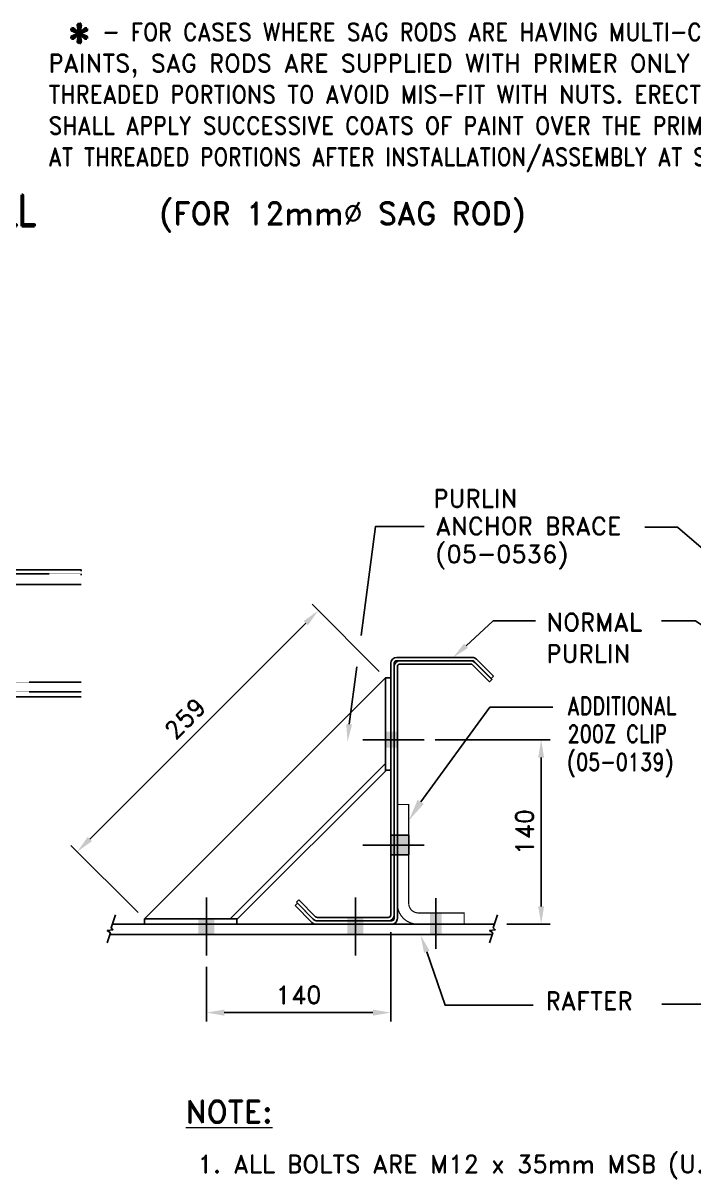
# Model space of a CAD drawing. Header units: inches. Extents: x 3340 to 8649, y 25316 to 28904.
# Drawn here: x 4300 to 5052, y 25486 to 26782 of the extents above; entities that cross this region are included whole.
import ezdxf

# ---------------------------------------------------------------- set-up
doc = ezdxf.new("R2010")
doc.units = ezdxf.units.IN
doc.header["$MEASUREMENT"] = 0
doc.linetypes.add('CENTER', pattern=[2, 1.25, -0.25, 0.25, -0.25])
doc.linetypes.add('HIDDEN', pattern=[0.375, 0.25, -0.125])
for name, color, linetype in [('DIM', 7, 'Continuous'), ('FRAMES', 2, 'Continuous'), ('MISCEL', 7, 'Continuous'), ('secondary', 7, 'Continuous')]:
    doc.layers.add(name, color=color, linetype=linetype)
doc.layers.add('TEXT', color=2, linetype='Continuous', lineweight=0)
doc.styles.add('ROMAND', font='ROMAND', dxfattribs={"height": 3})

msp = doc.modelspace()

# ---------------------------------------------------------------- hatches: boundary and pattern name
h = msp.add_hatch(color=0)
h.paths.add_polyline_path([(4712.1, 25871.4), (4715.8, 25871.4), (4715.8, 25860.3), (4712.1, 25860.3)])
h.paths.add_polyline_path([(4715.8, 25871.4), (4719.5, 25871.4), (4719.5, 25860.3), (4715.8, 25860.3)])
h.paths.add_polyline_path([(4715.8, 25860.3), (4719.5, 25860.3), (4719.5, 25849.2), (4715.8, 25849.2)])
h.paths.add_polyline_path([(4712.1, 25860.3), (4715.8, 25860.3), (4715.8, 25849.2), (4712.1, 25849.2)])
h = msp.add_hatch(color=0)
h.paths.add_polyline_path([(4712.1, 25871.4), (4715.8, 25871.4), (4715.8, 25860.3), (4712.1, 25860.3)])
h.paths.add_polyline_path([(4715.8, 25871.4), (4719.5, 25871.4), (4719.5, 25860.3), (4715.8, 25860.3)])
h.paths.add_polyline_path([(4715.8, 25860.3), (4719.5, 25860.3), (4719.5, 25849.2), (4715.8, 25849.2)])
h.paths.add_polyline_path([(4712.1, 25860.3), (4715.8, 25860.3), (4715.8, 25849.2), (4712.1, 25849.2)])
h = msp.add_hatch(color=0)
h.paths.add_polyline_path([(4718.7, 25871.4), (4722.4, 25871.4), (4722.4, 25860.3), (4718.7, 25860.3)])
h.paths.add_polyline_path([(4722.4, 25871.4), (4726.1, 25871.4), (4726.1, 25860.3), (4722.4, 25860.3)])
h.paths.add_polyline_path([(4722.4, 25860.3), (4726.1, 25860.3), (4726.1, 25849.2), (4722.4, 25849.2)])
h.paths.add_polyline_path([(4718.7, 25860.3), (4722.4, 25860.3), (4722.4, 25849.2), (4718.7, 25849.2)])
h = msp.add_hatch(color=0)
h.paths.add_polyline_path([(4725.6, 25871.4), (4729.2, 25871.4), (4729.2, 25860.3), (4725.6, 25860.3)])
h.paths.add_polyline_path([(4729.2, 25871.4), (4732.9, 25871.4), (4732.9, 25860.3), (4729.2, 25860.3)])
h.paths.add_polyline_path([(4729.2, 25860.3), (4732.9, 25860.3), (4732.9, 25849.2), (4729.2, 25849.2)])
h.paths.add_polyline_path([(4725.6, 25860.3), (4729.2, 25860.3), (4729.2, 25849.2), (4725.6, 25849.2)])

# ---------------------------------------------------------------- linework, layer by layer
at = {"color": 7, "linetype": 'ByBlock'}
for p, q in [((4699.1, 26055), (4623.8, 26130.4)), ((4374.6, 25867.1), (4616.7, 26109.2)), ((4761.9, 25978.5), (4890.7, 25978.5)), ((4880.7, 25791.6), (4880.7, 25958.5)), ((4428.8, 25784.6), (4353.4, 25860)), ((4712.1, 25762.5), (4712.1, 25662.4)), ((4842.3, 25771.6), (4890.7, 25771.6)), ((4505.3, 25702.3), (4505.3, 25662.4)), ((4525.3, 25672.4), (4692.1, 25672.4))]:
    msp.add_line(p, q, dxfattribs=at)
at = {"color": 7}
for p, q in [((4435.8, 25777.5), (4706.2, 26047.9)), ((4532, 25777.5), (4706.2, 25951.8)), ((4540.3, 25777.5), (4706.2, 25943.4)), ((4706.2, 25944.5), (4706.2, 25943.4)), ((4532, 25777.5), (4540.3, 25777.5))]:
    msp.add_line(p, q, dxfattribs=at)
for points in [[(4678.7, 26095.4), (4695.1, 26217.7), (4749.6, 26217.7)], [(5218.7, 26058.2), (5033.4, 26217.1), (4997.1, 26217.1)], [(4796.5, 26084), (4827, 26111.8), (4874.2, 26111.9)], [(5087.8, 26089.1), (5053.6, 26111.8), (5015.5, 26111.9)], [(4665.4, 25996), (4674, 26060.2)], [(4706.2, 25944.5), (4712.1, 25944.5), (4712.1, 26047.9), (4706.2, 26047.9), (4706.2, 25944.5)], [(4539.3, 25771.6), (4539.3, 25777.5), (4435.8, 25777.5), (4435.8, 25771.6), (4539.3, 25771.6)], [(5121.7, 25759.2), (5091.5, 25681.7), (5015.9, 25681.7)], [(4752.5, 25740.7), (4772.9, 25680.6), (4871.6, 25680.6)]]:
    msp.add_lwpolyline(points, dxfattribs=at)
at = {"color": 0}
for points in [[(4719.5, 25871.4), (4712.1, 25871.4), (4712.1, 25849.2), (4719.5, 25849.2)], [(4732.2, 25871.4), (4712.1, 25871.4), (4712.1, 25849.2), (4732.2, 25849.2)]]:
    msp.add_lwpolyline(points, close=True, dxfattribs=at)
at = {"color": 7, "linetype": 'ByBlock'}
for points in [[(4614.3, 26111.5), (4619, 26106.8), (4630.8, 26123.3)], [(4877.4, 25958.5), (4884, 25958.5), (4880.7, 25978.5)], [(4372.2, 25869.4), (4377, 25864.7), (4360.5, 25852.9)], [(4877.4, 25791.6), (4884, 25791.6), (4880.7, 25771.6)], [(4525.3, 25675.7), (4525.3, 25669), (4505.3, 25672.4)], [(4692.1, 25675.7), (4692.1, 25669), (4712.1, 25672.4)]]:
    msp.add_solid(points, dxfattribs=at)
at = {"color": 7}
for points in [[(4798.7, 26081.5), (4781.7, 26070.5), (4794.3, 26086.4)], [(4668.7, 25995.7), (4663.6, 25976.1), (4662.1, 25996.3)], [(4749.4, 25739.5), (4745.4, 25759.3), (4755.6, 25741.8)]]:
    msp.add_solid(points, dxfattribs=at)
at = {"layer": 'DIM'}
for p, q in [((4745.6, 25908.8), (4823.2, 26015)), ((4823.2, 26015), (4893.9, 26015))]:
    msp.add_line(p, q, dxfattribs=at)
at = {"layer": 'DIM', "linetype": 'ByBlock'}
msp.add_line((4505.3, 25723.9), (4505.3, 25678.7), dxfattribs=at)
at = {"layer": 'DIM'}
msp.add_solid([(4742.1, 25911), (4749.1, 25906.6), (4732.2, 25887.7)], dxfattribs=at)
at = {"layer": 'FRAMES'}
for points in [[(4403.3, 25782), (4398.4, 25767.5), (4400.6, 25765.3), (4394.2, 25764.4), (4397.8, 25761.8), (4394.2, 25750.7)], [(4831.9, 25782), (4827, 25767.5), (4829.2, 25765.3), (4822.8, 25764.4), (4826.4, 25761.8), (4822.8, 25750.7)], [(4828.4, 25771.6), (4399.8, 25771.6)], [(4825.1, 25759.9), (4396.5, 25759.9)]]:
    msp.add_lwpolyline(points, dxfattribs=at)
at = {"layer": 'MISCEL', "linetype": 'CENTER', "ltscale": 0.3}
for p, q in [((4680.9, 25978.5), (4749.7, 25978.5)), ((4680.9, 25860.3), (4749.7, 25860.3)), ((4680.9, 25860.3), (4749.7, 25860.3)), ((4505.3, 25736.4), (4505.3, 25801.5)), ((4672.4, 25736.4), (4672.4, 25801.5))]:
    msp.add_line(p, q, dxfattribs=at)
at = {"layer": 'MISCEL'}
msp.add_line((4762.5, 25800.6), (4762.5, 25743.9), dxfattribs=at)
at = {"layer": 'MISCEL', "linetype": 'Continuous', "const_width": 1.32}
msp.add_lwpolyline([(4719.5, 25905.9), (4732.2, 25905.9), (4732.2, 25794.9, 0.414214), (4743, 25784.2), (4794.4, 25784.2), (4794.4, 25771.6), (4742.2, 25771.6, -0.414214), (4719.5, 25794.3)], format="xyb", close=True, dxfattribs=at)
at = {"layer": 'MISCEL'}
for points in [[(4706.2, 25987.4), (4706.2, 25969.6), (4719.5, 25987.4), (4719.5, 25969.6)], [(4496.4, 25777.5), (4514.2, 25777.5), (4496.4, 25759.9), (4514.2, 25759.9)], [(4663.5, 25779), (4681.3, 25779), (4663.5, 25759.2), (4681.3, 25759.2)], [(4769.1, 25783.4), (4755.9, 25783.4), (4769.1, 25759.9), (4755.9, 25759.9)]]:
    msp.add_solid(points, dxfattribs=at)
at = {"layer": 'secondary'}
for p, q in [((4712.1, 26064.2), (4712.1, 25782)), ((4715.8, 25782), (4715.8, 26064.2)), ((4798, 26070.8), (4718.8, 26070.8)), ((4718.8, 26067.1), (4798, 26067.1)), ((4607.3, 25795.1), (4604.7, 25792.5)), ((4604.7, 25792.5), (4623.6, 25773.6)), ((4608.9, 25798.8), (4606.3, 25796.2)), ((4606.3, 25796.2), (4625.2, 25777.3)), ((4626.2, 25776.2), (4607.3, 25795.1)), ((4627.8, 25779.9), (4608.9, 25798.8)), ((4628.3, 25775.3), (4709.2, 25775.3)), ((4707.6, 25775.3), (4628.3, 25775.3)), ((4709.2, 25779), (4629.9, 25779)), ((4624.3, 25772.9), (4625.6, 25771.6)), ((4625.6, 25771.6), (4627.3, 25771.6)), ((4628.3, 25771.6), (4707.6, 25771.6))]:
    msp.add_line(p, q, dxfattribs=at)
for points in [[(4365.1, 26167.5), (4365.1, 26168.9), (4044.9, 26168.9)], [(3505.9, 26152.8), (4365.1, 26152.8)], [(4208.9, 26026.8), (4365.1, 26026.8)]]:
    msp.add_lwpolyline(points, dxfattribs=at)
at = {"layer": 'secondary', "linetype": 'HIDDEN'}
for points in [[(4365.1, 26163.1), (4365.1, 26164.5), (4044.9, 26164.5)], [(4233.8, 26042.9), (4365.1, 26042.9)], [(4217.3, 26032.2), (4365.1, 26032.2)]]:
    msp.add_lwpolyline(points, dxfattribs=at)
at = {"layer": 'secondary'}
for points in [[(4630.9, 25771.6), (4712.9, 25771.6, 0.414214), (4719.5, 25778.3), (4719.5, 26060.5, -0.414214), (4722.5, 26063.4), (4801.7, 26063.4, -0.198912), (4803.8, 26062.6), (4822.8, 26043.6), (4825.4, 26046.2), (4806.4, 26065.2, 0.198912), (4801.7, 26067.1), (4722.5, 26067.1, 0.414214), (4715.8, 26060.5), (4715.8, 25778.3, -0.414214), (4712.9, 25775.3), (4633.6, 25775.3)], [(4724.2, 26067.1), (4803.4, 26067.1, -0.198912), (4805.5, 26066.3), (4824.5, 26047.3), (4827.1, 26049.9), (4808.1, 26068.9, 0.198912), (4803.4, 26070.8), (4724.2, 26070.8)]]:
    msp.add_lwpolyline(points, format="xyb", dxfattribs=at)
at = {"layer": 'secondary', "color": 0}
for points in [[(4715.8, 25849.2), (4715.8, 25871.4), (4712.1, 25871.4), (4712.1, 25849.2)], [(4715.8, 25849.2), (4715.8, 25871.4), (4712.1, 25871.4), (4712.1, 25849.2)], [(4719.5, 25849.2), (4719.5, 25871.4), (4715.8, 25871.4), (4715.8, 25849.2)], [(4732.2, 25849.2), (4732.2, 25871.4), (4715.8, 25871.4), (4715.8, 25849.2)]]:
    msp.add_lwpolyline(points, close=True, dxfattribs=at)
at = {"layer": 'secondary'}
for centre, radius, start, end in [((4718.8, 26064.2), 6.65, 90, 180), ((4718.8, 26064.2), 2.95, 90, 180), ((4629.9, 25782), 6.65, 225, 270), ((4628.3, 25778.3), 2.95, 225, 270), ((4629.9, 25782), 2.95, 225, 270), ((4709.2, 25782), 2.95, 270, 0), ((4709.2, 25782), 6.65, 270, 0), ((4628.3, 25778.3), 6.65, 225, 270)]:
    msp.add_arc(centre, radius, start, end, dxfattribs=at)

# ---------------------------------------------------------------- texts
at = {"color": 7, "linetype": 'ByBlock', "char_height": 20, "attachment_point": 5, "style": 'ROMAND'}
for s, insert, rotation in [('\\A1;259', (4481.5, 26002.3), 45), ('\\A1;140', (4862, 25875.1), 90)]:
    msp.add_mtext(s, dxfattribs=dict(at, insert=insert, rotation=rotation))
at = {"color": 7, "linetype": 'ByBlock', "insert": (4608.7, 25692.4), "char_height": 20, "attachment_point": 5, "style": 'ROMAND'}
msp.add_mtext('\\A1;140', dxfattribs=at)
at = {"layer": 'TEXT', "style": 'ROMAND'}
for s, height, p in [('*', 40, (4349.1, 26742.2)), ('(FOR 12mm%%c SAG ROD)', 25, (4453.4, 26556.4)), ('PURLIN', 20, (4759.8, 26239.1)), ('ANCHOR BRACE', 20, (4762.5, 26208.2)), ('(05-0536)', 20, (4762.5, 26176.8)), ('NORMAL', 20, (4886.5, 26100.4)), ('PURLIN', 20, (4886.5, 26065.1)), ('RAFTER', 20, (4885.7, 25675.6)), ('%%UNOTE:', 25, (4482.1, 25548.7)), ('1. ALL BOLTS ARE M12 x 35mm MSB (U.N.O.)', 20, (4495.5, 25492.5))]:
    msp.add_text(s, height=height, dxfattribs=at).set_placement(p)
for s, height, width, p in [('- FOR CASES WHERE SAG RODS ARE HAVING MULTI-COAT', 20, 0.9, (4388.8, 26762.4)), ('PAINTS, SAG RODS ARE SUPPLIED WITH PRIMER ONLY AT', 20, 0.99, (4328.4, 26727.4)), ('THREADED PORTIONS TO AVOID MIS-FIT WITH NUTS. ERECTOR', 20, 0.91, (4328.4, 26692.4)), ('SHALL APPLY SUCCESSIVE COATS OF PAINT OVER THE PRIMER', 20, 0.9, (4328.4, 26657.4)), ('AT THREADED PORTIONS AFTER INSTALLATION/ASSEMBLY AT SITE.', 20, 0.87, (4328.4, 26622.4)), ('SAGROD FIXING DETAIL @ R.F ENDWALL', 35, 0.8, (3565.1, 26554.7)), ('ADDITIONAL', 20, 0.8, (4910.1, 26006.5)), ('200Z CLIP', 20, 0.8, (4910.1, 25975.1)), ('(05-0139)', 20, 0.8, (4910.1, 25943.6))]:
    msp.add_text(s, height=height, dxfattribs=dict(at, width=width)).set_placement(p)

doc.saveas('drawing.dxf')
